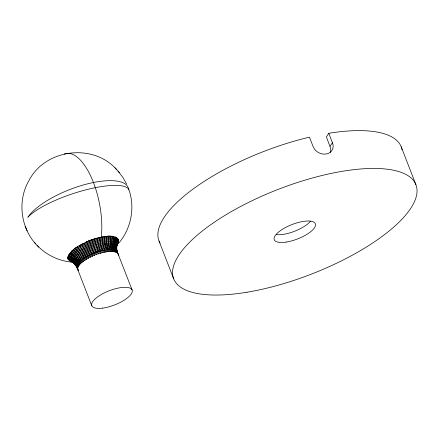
<?xml version="1.0" encoding="UTF-8"?>
<svg xmlns="http://www.w3.org/2000/svg" width="439" height="439" viewBox="0 0 439 439"><rect width="100%" height="100%" fill="white"/><g stroke="black" fill="none" stroke-linecap="round" stroke-linejoin="round"><path stroke-width="0.66" d="M118.047 242.41L116.692 245.582L118.009 242.586L118.321 240.309L118.107 239.228L115.633 237.06L114.502 237.104L112.73 236.264L108.971 236.012L102.067 236.989L102.94 244.836L105.365 251.997L104.356 252.2L103.626 250.307L102.605 250.159L103.341 252.409L102.298 252.666L101.568 250.779L100.52 250.674L101.255 252.93L100.196 253.237L99.466 251.344L98.402 251.289L99.137 253.55L98.073 253.901L97.337 252.008L96.267 251.991L97.003 254.258L95.943 254.653L95.208 252.765L94.144 252.787L94.884 255.054L93.842 255.487L93.106 253.599L92.058 253.654L92.799 255.926L91.778 256.392L91.049 254.499L90.022 254.587L90.769 256.864L89.792 257.358L89.057 255.465L88.069 255.575L88.821 257.858L87.893 258.373L87.158 256.48L86.209 256.612L86.971 258.895L86.104 259.427L85.369 257.539L84.475 257.682L85.243 259.965L84.447 260.514L83.712 258.62L84.507 258.072M83.8 243.261C78.565 246.027 72.594 249.072 69.417 254.192L67.749 257.177L68.05 259.175C70.613 261.457 74.339 262.5 76.265 265.677C68.308 257.484 88.958 249.489 94.209 247.223C100.163 245.73 117.092 239.25 116.818 250.614L116.725 245.533L118.321 240.309M77.933 269.019L76.83 266.056L77.533 264.157L79.163 262.462L79.091 262.067L80.233 261.37L80.172 260.98L82.922 259.169L82.878 258.774L83.712 258.62M104.493 236.489L104.976 244.512L107.314 251.69L106.342 251.838L105.612 249.95L104.625 249.753L104.636 250.104M78.916 245.933C85.89 242.021 93.271 238.487 101.189 237.351L101.299 236.583A55.007 22.91 78.7 0 0 95.301 187.672L93.447 182.514A55.007 22.91 78.7 0 0 64.281 154.056M106.787 236.303C106.095 241.461 106.94 246.905 109.157 251.498L108.241 251.591L107.506 249.698L106.567 249.451L106.578 249.796M118.409 241.22L117.443 243.393L116.642 247.481C116.79 243.464 111.555 243.03 108.587 243.091C101.93 243.321 95.45 245.319 89.369 247.931C84.48 250.696 68.171 257.468 75.612 264.871M108.971 236.012C107.912 241.181 108.614 246.751 110.88 251.421L110.024 251.454L109.289 249.566L108.406 249.27L108.428 249.604M68.226 256.414L68.029 258.33L68.682 259.811M78.372 270.654L76.957 266.435M77.692 268.322C77.259 268.772 74.718 264.262 75.706 262.709C78.608 256.81 85.089 253.813 90.714 251.042C97.815 248.414 116.373 240.934 117.526 252.59L117.647 253.66M77.061 265.979L77.796 267.867L77.182 265.518M116.505 247.426C117.213 237.351 98.363 243.65 93.458 245.088C87.229 247.382 81.1 250.356 76.15 254.856C74.186 256.76 71.316 260.031 73.417 262.785M117.57 243.502C119.221 238.437 112.346 237.109 108.718 237.455C101.2 237.713 93.88 239.963 87.01 242.921C81.374 245.406 60.17 256.425 73.472 262.725L68.907 260.118M118.069 242.339L118.261 240.418L117.614 238.937M77.796 267.867L77.917 267.411M110.902 236.237C109.624 241.296 110.2 246.828 112.461 251.454L111.676 251.432L110.941 249.544L110.123 249.193L110.145 249.528M114.178 236.923C112.499 241.796 112.889 247.289 115.133 251.876L114.519 251.739L113.783 249.846L113.108 249.396L113.888 251.607L113.18 251.531L112.444 249.637L111.693 249.237L111.731 249.566M112.73 236.264C111.418 240.605 111.38 245.56 113.152 249.72M330.347 152.399L330.435 152.146A10.81 8.687 38.5 0 0 330.633 148.294L326.407 136.842L328.762 133.297L329.93 133.105A129.939 45.508 -21.2 0 1 401.718 148.267M68.254 256.36L69.137 254.472M115.633 237.06C113.624 241.922 113.904 247.569 116.198 252.249L115.671 252.057L114.941 250.17L114.349 249.67L114.403 249.983M117.405 238.684C115.27 243.299 115.49 248.776 117.718 253.319L116.253 250.543L117.059 252.732L115.397 250.054L115.462 250.362M116.796 244.841L118.042 242.526M77.401 265.03L78.137 266.923L78.367 266.435L77.632 264.541M116.714 237.675C114.919 241.785 114.634 246.658 116.33 250.845M78.137 266.923L78.367 266.435M117.471 243.782L116.527 245.483M118.107 239.228C115.945 243.415 115.869 248.485 117.641 252.82M117.158 244.276L117.542 243.667M69.494 253.907L71.151 251.92M77.955 264.031L78.691 265.924L79.025 265.414L78.296 263.521M78.691 265.924L79.025 265.414M330.073 146.297L332.433 142.752L328.762 133.297M78.724 262.988L79.459 264.882L79.898 264.349L79.163 262.462M79.459 264.882L79.898 264.349M77.352 246.91L75.074 248.15L71.414 251.651M116.368 245.692C130.399 231.479 135.508 209.348 129.17 190.422A55.007 14.333 -18.4 0 0 84.705 190.147A55.007 14.333 -18.4 0 0 27.849 217.278A55.007 19.261 -21.2 0 1 84.903 184.539A55.007 19.261 -21.2 0 1 128.632 189.857M79.695 261.918L80.43 263.806L80.968 263.263L80.233 261.37M80.43 263.806L80.968 263.263M80.858 260.821L81.594 262.714L82.225 262.16L81.489 260.272M81.594 262.714L82.225 262.16M85.715 242.361L89.013 240.665L95.642 238.651M82.203 259.718L82.938 261.611L83.657 261.057L82.922 259.169M82.938 261.611L83.657 261.057M84.447 260.514L85.243 259.965M85.369 257.539L86.236 257.002M86.104 259.427L86.971 258.895M87.158 256.48L88.085 255.964M87.893 258.373L88.821 257.858M89.057 255.465L90.033 254.971M89.792 257.358L90.769 256.864M91.049 254.499L92.064 254.033M91.778 256.392L92.799 255.926M101.189 237.351L102.067 236.989M93.106 253.599L94.149 253.166M93.842 255.487L94.884 255.054M95.208 252.765L96.273 252.37M95.943 254.653L97.003 254.258M76.946 266.857L78.12 270.276M77.187 268.086L77.017 267.675L91.795 305.769M97.337 252.008L98.402 251.657M98.073 253.901L99.137 253.55M96.119 238.514L100.619 237.389M99.466 251.344L100.526 251.037M100.196 253.237L101.255 252.93M101.568 250.779L102.611 250.521M102.298 252.666L103.341 252.409M101.618 237.181L108.899 236.352L113.597 236.769M103.626 250.307L104.52 250.126M104.356 252.2L105.365 251.997M105.612 249.95L106.474 249.813M106.342 251.838L107.314 251.69M107.506 249.698L108.323 249.61M108.241 251.591L109.157 251.498M109.289 249.566L110.052 249.528M110.024 251.454L110.88 251.421M110.941 249.544L111.643 249.555M111.676 251.432L112.461 251.454M72.435 262.198C59.117 261.15 46.183 255.075 37.079 245.275M112.444 249.637L113.081 249.703M113.18 251.531L113.888 251.607M72.698 261.984L69.444 260.733M113.783 249.846L114.338 249.961M114.519 251.739L115.133 251.876M70.52 261.32L71.475 261.644M114.82 237.109L116.983 238.273M114.941 250.17L115.413 250.329M115.671 252.057L116.198 252.249M68.05 259.175L72.929 262.056L76.737 266.846M67.908 258.286C72.062 259.976 75.579 263.395 77.055 267.664M71.711 261.776L69.313 260.481M67.749 257.177C71.864 258.928 75.321 262.292 76.946 266.484M68.215 256.135C72.21 258.055 75.546 261.424 77.16 265.573M68.682 254.9C72.654 256.963 75.952 260.409 77.593 264.602M115.901 250.598L116.291 250.806M116.637 252.491L117.059 252.732M72.611 262.22C67.798 260.376 70.827 254.582 73.752 252.452C79.08 247.607 85.682 244.408 92.382 241.933C98.254 240.111 120.615 233.005 116.664 246.416C119.194 241.236 112.422 239.134 108.515 239.694C101.393 239.941 94.467 242.076 87.959 244.874C82.73 247.563 63.858 256.261 74.142 263.411C65.554 255.899 85.775 247.212 90.741 244.907C96.948 242.526 103.538 240.638 110.249 240.863C112.944 240.951 117.191 241.938 116.9 245.406M69.549 253.665C73.417 255.904 76.605 259.4 78.246 263.581M70.558 252.321L75.749 256.881L79.102 262.522M71.798 250.927L76.869 255.728L80.161 261.435M73.346 249.561L78.191 254.56L81.407 260.338M116.686 169.624C93.233 142.889 45.31 148.876 29.018 180.462C16.605 201.545 20.929 230.475 38.808 247.141M116.664 251.13L117.208 251.761L132.095 289.91M117.394 253.023L117.718 253.319M75.074 248.15L79.7 253.391L82.828 259.229M74.191 263.499L74.899 264.113M77.198 246.948L81.374 252.227L84.409 258.137M117.992 171.04L123.123 177.773L126.613 184.023M34.258 242.207L35.779 243.854M114.963 167.753L119.507 172.686M79.256 245.544L83.201 251.092L86.126 257.062M81.434 244.106L85.155 249.989L87.97 256.025M117.208 251.761L117.422 252.107L117.317 251.816M75.579 265.085C72.836 256.409 88.7 251.064 94.594 248.287C100.13 246.976 114.486 241.214 116.686 249.571M75.727 265.26L76.188 265.941M84.036 243.146L87.218 248.929L89.918 255.026M86.439 241.79L91.943 254.088M77.637 268.761C73.373 260.107 88.063 255.278 93.639 252.211C100.262 250.455 112.702 244.463 117.411 252.057M25.352 226.568L26.137 228.428M26.181 228.554L27.158 230.87M89.013 240.665L94.028 253.21M401.202 146.763L415.87 184.589M159.044 241.071L173.712 278.891M96.146 252.409L91.641 239.65M98.281 251.695L94.303 238.783M100.399 251.07L98.347 244.732L96.959 238.108M102.49 250.543L100.558 244.172L99.549 237.433M76.282 266.166C76.265 257.221 88.7 253.61 95.373 250.384C100.8 249.1 114.864 243.453 117.021 251.646M116.62 247.651L116.626 248.523M401.921 149.041A129.939 45.508 -21.2 0 1 402.086 149.825M160.098 243.217A129.939 45.508 -21.2 0 1 307.712 137.583L309.457 137.166L313.128 146.621L314.747 149.425A10.816 9.378 28.3 0 0 317.172 151.74C321.666 155.225 329.804 155.219 332.466 149.479A10.827 8.758 37.8 0 0 333.113 146.73L333.102 145.748A10.794 8.637 38.8 0 0 332.433 142.752M310.378 221.355A21.654 7.584 -21.2 0 1 276.559 234.613M118.376 255.18L118.371 255.608L118.376 255.18M118.14 253.951L117.943 253.654L118.14 253.951M118.371 254.713L118.272 254.379L118.371 254.713M77.791 269.551L77.687 269.167L77.791 269.551M102.545 308.134A21.654 7.584 -21.2 0 0 132.304 290.684A21.654 7.584 -21.2 0 0 100.986 294.706A21.654 7.584 -21.2 0 0 102.545 308.134M246.943 292.237A129.939 45.508 -21.2 0 0 416.15 185.335A129.939 45.508 -21.2 0 0 221.289 217.656A129.939 45.508 -21.2 0 0 246.943 292.237M286.14 242.087A22.038 7.715 -21.2 0 0 315.438 224.082A22.038 7.715 -21.2 0 0 282.804 229.054A22.038 7.715 -21.2 0 0 286.14 242.087"/></g></svg>
